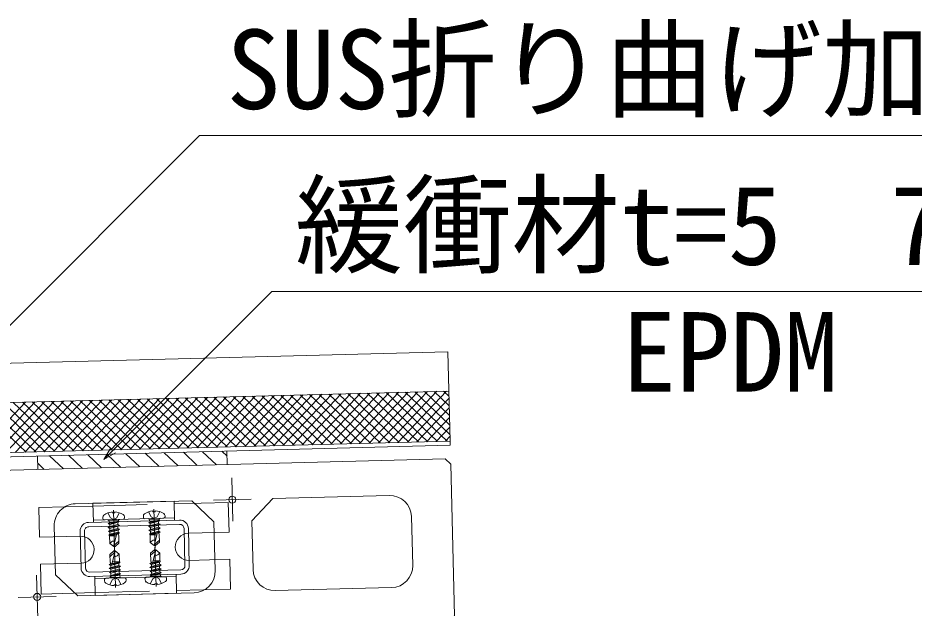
# Model space of a CAD drawing. Units: millimetres, scale not verified. Extents: x -1983 to 1977, y -1424 to 1384.
# Drawn here: x 938.9 to 1270, y 635.9 to 853.8 of the extents above; entities that cross this region are included whole.
import ezdxf
from ezdxf.enums import TextEntityAlignment as Align

# ---------------------------------------------------------------- set-up
doc = ezdxf.new("R2010")
doc.units = ezdxf.units.MM
doc.header["$LTSCALE"] = 10
doc.linetypes.add('CHAIN1', pattern=[8, 5, -1, 1, -1])
doc.linetypes.add('DASHED2', pattern=[3, 2, -1])
for name, color, linetype, lineweight in [('0-0', 2, 'Continuous', 18), ('0-2', 7, 'Continuous', 18), ('0-3', 4, 'Continuous', 18), ('0-9', 7, 'Continuous', 18)]:
    doc.layers.add(name, color=color, linetype=linetype, lineweight=lineweight)
doc.styles.add('ＭＳ ゴシック', font='')
doc.styles.get('ＭＳ ゴシック').set_extended_font_data('MS Gothic')

msp = doc.modelspace()

# ---------------------------------------------------------------- linework, layer by layer
at = {"layer": '0-0'}
for p, q in [((1096.73, 691.03), (500.93, 675.43)), ((1003.1, 675.57), (960.11, 674.45)), ((1003.1, 675.57), (1011.3, 667.79)), ((1033.09, 676.36), (1025.3, 668.15)), ((1033.09, 676.36), (1076.07, 677.48)), ((1084.28, 669.7), (1084.75, 651.7)), ((952.8, 648.25), (952.33, 666.24)), ((1011.3, 667.79), (1011.78, 649.79)), ((1025.3, 668.15), (1025.77, 650.16)), ((952.8, 648.25), (961, 640.46)), ((1076.96, 643.5), (1033.98, 642.37)), ((961, 640.46), (1003.99, 641.58))]:
    msp.add_line(p, q, dxfattribs=at)
at = {"layer": '0-0', "color": 4}
msp.add_line((1096.73, 691.03), (1098.78, 689.08), dxfattribs=at)
at = {"layer": '0-0', "color": 7, "linetype": 'CHAIN1'}
for p, q in [((1017.88, 683.96), (1018.3, 667.97)), ((1011.1, 675.78), (1025.09, 676.15)), ((945.8, 648.06), (946.22, 632.07)), ((939.01, 639.88), (953.01, 640.25))]:
    msp.add_line(p, q, dxfattribs=at)
at = {"layer": '0-0'}
msp.add_lwpolyline([(1098.78, 689.08), (1100.24, 633.1), (1098.3, 631.05)], dxfattribs=at)
at = {"layer": '0-0', "color": 7}
for centre in [(1018.09, 675.97), (946.01, 640.07)]:
    msp.add_circle(centre, 1.3, dxfattribs=at)
at = {"layer": '0-0'}
for centre, start, end in [((1076.28, 669.49), 1.5, 91.5), ((960.32, 666.45), 91.5, 181.5), ((1003.78, 649.58), 271.5, 1.5), ((1033.77, 650.37), 181.5, 271.5), ((1076.75, 651.49), 271.5, 1.5)]:
    msp.add_arc(centre, 8, start, end, dxfattribs=at)
at = {"layer": '0-2'}
for p, q in [((966.61, 674.62), (996.6, 675.4)), ((996.6, 675.4), (996.78, 668.41)), ((946.64, 673.09), (966.64, 673.62)), ((946.64, 673.09), (946.93, 662.1)), ((966.61, 674.62), (966.79, 667.62)), ((974.18, 672.1), (974.56, 657.62)), ((989.17, 672.49), (989.55, 658.01)), ((996.63, 674.4), (1016.62, 674.93)), ((1016.62, 674.93), (1016.91, 663.93)), ((966.77, 668.42), (996.76, 669.21)), ((970.25, 669.42), (970.26, 669.01)), ((972.13, 671.04), (973.11, 669.19)), ((976.28, 671.15), (975.4, 669.25)), ((978.25, 669.63), (978.26, 669.22)), ((985.24, 669.81), (985.25, 669.4)), ((992.76, 669.1), (985.77, 668.92)), ((987.12, 671.43), (988.1, 669.59)), ((991.28, 671.54), (990.39, 669.65)), ((993.24, 670.02), (993.25, 669.61)), ((998.58, 668.45), (964.99, 667.57)), ((998.62, 666.85), (965.04, 665.97)), ((977.77, 668.71), (970.77, 668.52)), ((976.22, 667.96), (972.24, 667.07)), ((972.24, 667.07), (972.71, 667.36)), ((972.24, 667.07), (972.8, 666.76)), ((976.4, 666.47), (972.27, 665.66)), ((972.27, 665.66), (972.82, 666)), ((972.27, 665.66), (972.84, 665.35)), ((972.44, 668.27), (972.71, 667.36)), ((976.05, 668.06), (972.71, 667.36)), ((972.8, 666.76), (975.94, 667.62)), ((972.8, 666.76), (972.82, 666)), ((975.83, 666.78), (972.82, 666)), ((972.84, 665.35), (975.85, 666.13)), ((975.94, 667.62), (975.82, 667.14)), ((975.82, 667.14), (975.83, 666.78)), ((976.4, 666.47), (975.83, 666.78)), ((976.4, 666.47), (975.85, 666.13)), ((975.85, 666.13), (975.87, 665.37)), ((976.23, 667.8), (975.94, 667.62)), ((976.22, 667.96), (976.05, 668.06)), ((991.22, 668.35), (987.23, 667.46)), ((987.23, 667.46), (987.7, 667.75)), ((987.23, 667.46), (987.8, 667.15)), ((991.4, 666.86), (987.27, 666.05)), ((987.27, 666.05), (987.82, 666.39)), ((987.27, 666.05), (987.84, 665.74)), ((991.43, 665.45), (987.3, 664.64)), ((987.43, 668.66), (987.7, 667.75)), ((991.04, 668.45), (987.7, 667.75)), ((987.8, 667.15), (990.94, 668.01)), ((987.8, 667.15), (987.82, 666.39)), ((990.83, 667.17), (987.82, 666.39)), ((987.84, 665.74), (990.85, 666.53)), ((987.84, 665.74), (987.86, 664.98)), ((990.87, 665.76), (987.86, 664.98)), ((990.94, 668.01), (990.82, 667.53)), ((990.82, 667.53), (990.83, 667.17)), ((991.4, 666.86), (990.83, 667.17)), ((991.4, 666.86), (990.85, 666.53)), ((990.85, 666.53), (990.87, 665.76)), ((991.43, 665.45), (990.87, 665.76)), ((991.43, 665.45), (990.88, 665.12)), ((991.22, 668.19), (990.94, 668.01)), ((991.22, 668.35), (991.04, 668.45)), ((946.93, 662.1), (961.93, 662.49)), ((962.24, 650.69), (961.88, 664.29)), ((963.83, 650.74), (963.48, 664.33)), ((976.44, 665.06), (972.31, 664.25)), ((972.31, 664.25), (972.86, 664.58)), ((972.31, 664.25), (972.88, 663.94)), ((975.44, 663.47), (972.6, 662.99)), ((975.42, 663.39), (972.6, 662.7)), ((972.6, 662.99), (972.87, 663.16)), ((972.6, 662.99), (972.6, 662.7)), ((972.6, 662.7), (972.74, 662.62)), ((975.25, 662.64), (972.73, 662.57)), ((972.73, 662.57), (972.74, 662.62)), ((972.73, 662.57), (972.8, 659.79)), ((975.37, 663.21), (972.74, 662.62)), ((972.84, 665.35), (972.86, 664.58)), ((975.87, 665.37), (972.86, 664.58)), ((972.87, 663.16), (972.89, 663.27)), ((972.88, 663.94), (975.89, 664.72)), ((972.88, 663.94), (972.89, 663.27)), ((975.25, 662.64), (974.51, 659.55)), ((975.69, 663.52), (976.48, 663.65)), ((975.73, 663.46), (976.48, 663.65)), ((975.83, 663.31), (975.99, 663.35)), ((976.44, 665.06), (975.87, 665.37)), ((976.44, 665.06), (975.89, 664.72)), ((976.48, 663.65), (975.91, 663.96)), ((976.48, 663.65), (975.99, 663.35)), ((975.99, 663.35), (976.13, 662.66)), ((976.13, 662.66), (976.2, 659.88)), ((987.3, 664.64), (987.86, 664.98)), ((987.3, 664.64), (987.87, 664.33)), ((990.44, 663.87), (987.59, 663.38)), ((987.59, 663.38), (987.86, 663.55)), ((987.59, 663.38), (987.6, 663.09)), ((990.41, 663.78), (987.6, 663.09)), ((987.6, 663.09), (987.73, 663.01)), ((990.24, 663.03), (987.72, 662.97)), ((987.72, 662.97), (987.73, 663.01)), ((987.72, 662.97), (987.8, 660.18)), ((990.37, 663.6), (987.73, 663.01)), ((987.86, 663.55), (987.89, 663.66)), ((987.87, 664.33), (990.88, 665.12)), ((987.87, 664.33), (987.89, 663.66)), ((990.24, 663.03), (989.5, 659.95)), ((990.68, 663.91), (991.47, 664.04)), ((990.72, 663.86), (991.47, 664.04)), ((990.82, 663.7), (990.98, 663.74)), ((991.47, 664.04), (990.9, 664.35)), ((991.47, 664.04), (990.98, 663.74)), ((990.98, 663.74), (991.12, 663.06)), ((991.12, 663.06), (991.19, 660.27)), ((1000.62, 651.7), (1000.27, 665.3)), ((1002.22, 651.74), (1001.87, 665.34)), ((1001.91, 663.54), (1016.91, 663.93)), ((974.28, 658.61), (972.8, 659.79)), ((976.18, 660.62), (974.38, 659.03)), ((976.2, 659.88), (974.78, 658.63)), ((989.28, 659.01), (987.8, 660.18)), ((989.78, 659.02), (989.28, 659.01)), ((991.18, 661.01), (989.38, 659.42)), ((991.19, 660.27), (989.78, 659.02)), ((972.91, 655.76), (974.32, 657.01)), ((972.98, 652.98), (972.91, 655.76)), ((972.93, 655.02), (974.72, 656.61)), ((973.86, 653), (974.6, 656.08)), ((974.78, 658.63), (974.28, 658.61)), ((974.32, 657.01), (974.82, 657.03)), ((974.93, 643.54), (974.55, 658.02)), ((974.82, 657.03), (976.31, 655.85)), ((976.38, 653.07), (976.31, 655.85)), ((987.9, 656.15), (989.32, 657.41)), ((987.97, 653.37), (987.9, 656.15)), ((987.92, 655.41), (989.72, 657)), ((988.85, 653.39), (989.59, 656.48)), ((989.32, 657.41), (989.82, 657.42)), ((989.92, 643.94), (989.54, 658.41)), ((989.82, 657.42), (991.3, 656.24)), ((991.37, 653.46), (991.3, 656.24)), ((947.19, 652.1), (962.19, 652.49)), ((972.63, 651.99), (973.12, 652.29)), ((973.12, 652.29), (972.98, 652.98)), ((973.28, 652.33), (973.12, 652.29)), ((973.67, 652.17), (976.51, 652.65)), ((973.69, 652.25), (976.5, 652.94)), ((973.73, 652.43), (976.37, 653.02)), ((973.86, 653), (976.38, 653.07)), ((976.24, 652.48), (976.21, 652.37)), ((976.23, 651.7), (976.21, 652.37)), ((976.51, 652.65), (976.24, 652.48)), ((976.38, 653.07), (976.37, 653.02)), ((976.5, 652.94), (976.37, 653.02)), ((976.51, 652.65), (976.5, 652.94)), ((987.62, 652.38), (988.11, 652.68)), ((988.38, 652.57), (987.62, 652.38)), ((988.41, 652.52), (987.62, 652.38)), ((987.62, 652.38), (988.19, 652.07)), ((988.11, 652.68), (987.97, 653.37)), ((988.28, 652.72), (988.11, 652.68)), ((988.66, 652.56), (991.5, 653.04)), ((988.69, 652.64), (991.5, 653.34)), ((988.73, 652.83), (991.36, 653.41)), ((988.85, 653.39), (991.37, 653.46)), ((991.23, 652.88), (991.21, 652.76)), ((991.22, 652.09), (991.21, 652.76)), ((991.5, 653.04), (991.23, 652.88)), ((991.37, 653.46), (991.36, 653.41)), ((991.5, 653.34), (991.36, 653.41)), ((991.5, 653.04), (991.5, 653.34)), ((1002.17, 653.54), (1017.17, 653.93)), ((1017.17, 653.93), (1017.46, 642.94)), ((947.19, 652.1), (947.48, 641.11)), ((965.48, 649.18), (999.06, 650.06)), ((973.38, 652.17), (972.63, 651.99)), ((973.42, 652.12), (972.63, 651.99)), ((972.63, 651.99), (973.2, 651.68)), ((972.67, 650.58), (976.8, 651.39)), ((972.67, 650.58), (973.22, 650.92)), ((972.67, 650.58), (973.24, 650.27)), ((972.7, 649.17), (976.83, 649.98)), ((972.7, 649.17), (973.26, 649.51)), ((972.7, 649.17), (973.27, 648.86)), ((976.3, 648.88), (973.17, 648.02)), ((976.23, 651.7), (973.22, 650.92)), ((973.24, 650.27), (976.25, 651.06)), ((973.26, 649.51), (973.24, 650.27)), ((976.27, 650.29), (973.26, 649.51)), ((973.27, 648.86), (976.28, 649.64)), ((976.8, 651.39), (976.23, 651.7)), ((976.8, 651.39), (976.25, 651.06)), ((976.27, 650.29), (976.25, 651.06)), ((976.83, 649.98), (976.27, 650.29)), ((976.83, 649.98), (976.28, 649.64)), ((976.3, 648.88), (976.28, 649.64)), ((976.87, 648.57), (976.3, 648.88)), ((987.66, 650.97), (991.79, 651.79)), ((987.66, 650.97), (988.21, 651.31)), ((987.66, 650.97), (988.23, 650.66)), ((987.7, 649.56), (991.83, 650.37)), ((987.7, 649.56), (988.25, 649.9)), ((987.7, 649.56), (988.27, 649.25)), ((987.88, 648.07), (991.87, 648.96)), ((991.3, 649.27), (988.16, 648.41)), ((988.16, 648.41), (988.28, 648.9)), ((991.22, 652.09), (988.21, 651.31)), ((988.23, 650.66), (991.24, 651.45)), ((988.25, 649.9), (988.23, 650.66)), ((991.26, 650.68), (988.25, 649.9)), ((988.27, 649.25), (991.28, 650.04)), ((988.28, 648.9), (988.27, 649.25)), ((991.79, 651.79), (991.22, 652.09)), ((991.79, 651.79), (991.24, 651.45)), ((991.26, 650.68), (991.24, 651.45)), ((991.83, 650.37), (991.26, 650.68)), ((991.83, 650.37), (991.28, 650.04)), ((991.3, 649.27), (991.28, 650.04)), ((991.87, 648.96), (991.3, 649.27)), ((991.87, 648.96), (991.39, 648.68)), ((965.52, 647.58), (999.11, 648.46)), ((967.32, 647.63), (967.5, 640.63)), ((967.34, 646.83), (997.33, 647.61)), ((970.86, 646.01), (970.85, 646.42)), ((971.34, 646.93), (978.33, 647.12)), ((972.82, 644.49), (973.71, 646.38)), ((972.88, 647.68), (976.87, 648.57)), ((972.88, 647.84), (973.17, 648.02)), ((972.88, 647.68), (973.06, 647.58)), ((973.06, 647.58), (976.4, 648.28)), ((973.17, 648.02), (973.28, 648.5)), ((973.28, 648.5), (973.27, 648.86)), ((976.98, 644.6), (976, 646.44)), ((976.87, 648.57), (976.4, 648.28)), ((976.67, 647.37), (976.4, 648.28)), ((978.86, 646.22), (978.85, 646.63)), ((985.86, 646.4), (985.85, 646.81)), ((986.33, 647.32), (993.33, 647.51)), ((987.82, 644.88), (988.7, 646.78)), ((987.87, 648.24), (988.16, 648.41)), ((987.88, 648.07), (988.06, 647.98)), ((988.06, 647.98), (991.39, 648.68)), ((991.97, 644.99), (990.99, 646.84)), ((991.66, 647.76), (991.39, 648.68)), ((993.85, 646.61), (993.84, 647.02)), ((997.31, 648.41), (997.49, 641.41)), ((997.46, 642.41), (1017.46, 642.94)), ((947.48, 641.11), (967.47, 641.63)), ((967.5, 640.63), (997.49, 641.41))]:
    msp.add_line(p, q, dxfattribs=at)
at = {"layer": '0-2', "linetype": 'DASHED2'}
for p, q in [((966.64, 673.62), (996.63, 674.4)), ((967.47, 641.63), (997.46, 642.41))]:
    msp.add_line(p, q, dxfattribs=at)
at = {"layer": '0-2'}
for points in [[(975.4, 669.25), (974.27, 668.62), (973.11, 669.19)], [(973.72, 671.4), (973.75, 671.08), (974.66, 671.11), (974.67, 671.43)], [(987.43, 668.66), (991.11, 668.76), (991.04, 668.45)], [(990.39, 669.65), (989.27, 669.01), (988.1, 669.59)], [(988.72, 671.8), (988.75, 671.48), (989.65, 671.5), (989.66, 671.82)], [(976.22, 667.96), (976.23, 667.8), (972.24, 667.07)], [(972.44, 668.27), (976.12, 668.36), (976.05, 668.06)], [(991.22, 668.35), (991.22, 668.19), (987.23, 667.46)], [(975.89, 664.72), (975.91, 663.96), (972.87, 663.16)], [(976.13, 662.66), (976, 662.98), (975.83, 663.3), (975.67, 663.54), (975.54, 663.64), (975.46, 663.54), (975.39, 663.29), (975.32, 662.96), (975.25, 662.64)], [(990.88, 665.12), (990.9, 664.35), (987.86, 663.55)], [(991.12, 663.06), (990.99, 663.38), (990.83, 663.69), (990.66, 663.94), (990.54, 664.03), (990.46, 663.93), (990.39, 663.68), (990.32, 663.36), (990.24, 663.03)], [(972.8, 659.79), (973.17, 660.11), (973.53, 660.38), (973.85, 660.58), (974.12, 660.67), (974.31, 660.61), (974.42, 660.46), (974.47, 660.22), (974.5, 659.91), (974.51, 659.56)], [(974.53, 658.62), (974.48, 658.72), (974.44, 658.82), (974.4, 658.93), (974.38, 659.03), (974.39, 659.16), (974.41, 659.29), (974.46, 659.42), (974.51, 659.56)], [(987.8, 660.18), (988.17, 660.5), (988.52, 660.77), (988.84, 660.97), (989.11, 661.06), (989.31, 661.01), (989.41, 660.85), (989.47, 660.61), (989.49, 660.31), (989.5, 659.95)], [(989.53, 659.01), (989.48, 659.11), (989.43, 659.22), (989.4, 659.32), (989.38, 659.42), (989.38, 659.55), (989.41, 659.68), (989.45, 659.82), (989.5, 659.95)], [(974.57, 657.02), (974.62, 656.92), (974.67, 656.82), (974.7, 656.71), (974.72, 656.61), (974.72, 656.48), (974.69, 656.35), (974.65, 656.22), (974.6, 656.08)], [(976.31, 655.85), (975.93, 655.53), (975.58, 655.26), (975.26, 655.06), (974.99, 654.97), (974.79, 655.03), (974.69, 655.18), (974.63, 655.42), (974.61, 655.73), (974.6, 656.08)], [(989.57, 657.41), (989.62, 657.31), (989.66, 657.21), (989.7, 657.11), (989.72, 657), (989.72, 656.87), (989.69, 656.74), (989.64, 656.61), (989.59, 656.48)], [(991.3, 656.24), (990.93, 655.92), (990.57, 655.65), (990.25, 655.45), (989.99, 655.37), (989.79, 655.42), (989.68, 655.58), (989.63, 655.81), (989.6, 656.12), (989.59, 656.48)], [(972.98, 652.98), (973.11, 652.66), (973.28, 652.34), (973.44, 652.1), (973.56, 652), (973.64, 652.1), (973.71, 652.35), (973.78, 652.67), (973.86, 653)], [(973.22, 650.92), (973.2, 651.68), (976.24, 652.48)], [(987.97, 653.37), (988.1, 653.05), (988.27, 652.73), (988.44, 652.49), (988.56, 652.39), (988.64, 652.5), (988.71, 652.74), (988.78, 653.07), (988.85, 653.39)], [(988.21, 651.31), (988.19, 652.07), (991.23, 652.88)], [(987.88, 648.07), (987.87, 648.24), (991.87, 648.96)], [(972.88, 647.68), (972.88, 647.84), (976.87, 648.57)], [(976.67, 647.37), (972.99, 647.28), (973.06, 647.58)], [(973.71, 646.38), (974.84, 647.02), (976, 646.44)], [(991.66, 647.76), (987.98, 647.67), (988.06, 647.98)], [(988.7, 646.78), (989.83, 647.42), (990.99, 646.84)], [(975.38, 644.23), (975.35, 644.56), (974.45, 644.53), (974.44, 644.21)], [(990.38, 644.63), (990.35, 644.95), (989.44, 644.92), (989.43, 644.6)]]:
    msp.add_lwpolyline(points, dxfattribs=at)
for centre, radius, start, end in [((971.25, 669.47), 1, 124.5557, 181.5), ((970.76, 669.02), 0.5, 181.5, 271.5), ((974.37, 664.94), 6.5, 95.668, 124.5557), ((974.37, 664.94), 6.5, 58.4443, 87.332), ((977.25, 669.62), 1, 1.5, 58.4443), ((977.76, 669.21), 0.5, 271.5, 1.5), ((986.24, 669.86), 1, 124.5557, 181.5), ((985.75, 669.42), 0.5, 181.5, 271.5), ((989.36, 665.33), 6.5, 95.668, 124.5557), ((986.98, 668.45), 0.5, 25.0782, 91.5), ((989.36, 665.33), 6.5, 58.4443, 87.332), ((991.58, 668.57), 0.5, 91.5, 157.9218), ((992.24, 670.02), 1, 1.5, 58.4443), ((992.75, 669.6), 0.5, 271.5, 1.5), ((965.08, 664.37), 3.2, 91.5, 181.5), ((965.08, 664.37), 1.6, 91.5, 181.5), ((971.98, 668.06), 0.5, 25.0782, 91.5), ((976.58, 668.18), 0.5, 91.5, 157.9218), ((998.67, 665.25), 3.2, 1.5, 91.5), ((998.67, 665.25), 1.6, 1.5, 91.5), ((962.06, 657.49), 5, 271.5, 91.5), ((1002.04, 658.54), 5, 91.5, 271.5), ((965.43, 650.78), 3.2, 181.5, 271.5), ((965.43, 650.78), 1.6, 181.5, 271.5), ((999.02, 651.66), 1.6, 271.5, 1.5), ((999.02, 651.66), 3.2, 271.5, 1.5), ((971.35, 646.43), 0.5, 91.5, 181.5), ((971.86, 646.02), 1, 181.5, 238.4443), ((972.52, 647.46), 0.5, 271.5, 337.9218), ((977.12, 647.58), 0.5, 205.0782, 271.5), ((978.35, 646.62), 0.5, 1.5, 91.5), ((977.86, 646.17), 1, 304.5557, 1.5), ((986.34, 646.82), 0.5, 91.5, 181.5), ((986.86, 646.41), 1, 181.5, 238.4443), ((987.52, 647.86), 0.5, 271.5, 337.9218), ((989.73, 651.1), 6.5, 275.668, 304.5557), ((992.12, 647.98), 0.5, 205.0782, 271.5), ((993.34, 647.01), 0.5, 1.5, 91.5), ((992.85, 646.57), 1, 304.5557, 1.5), ((974.74, 650.7), 6.5, 238.4443, 267.332), ((974.74, 650.7), 6.5, 275.668, 304.5557), ((989.73, 651.1), 6.5, 238.4443, 267.332)]:
    msp.add_arc(centre, radius, start, end, dxfattribs=at)
at = {"layer": '0-3', "color": 7}
for p, q in [((497.9, 714.86), (1097.69, 730.57)), ((1098.55, 697.58), (1097.69, 730.57)), ((1098.55, 697.58), (498.76, 681.87)), ((1098.59, 696.08), (498.8, 680.37))]:
    msp.add_line(p, q, dxfattribs=at)
at = {"layer": '0-3'}
for p, q in [((498.28, 700.37), (1098.07, 716.07)), ((1043.89, 696.15), (1061.9, 715.13)), ((1047.43, 696.24), (1065.44, 715.22)), ((1050.96, 696.33), (1068.97, 715.31)), ((1054.5, 696.43), (1072.51, 715.4)), ((1058.03, 696.52), (1076.04, 715.5)), ((1060.81, 715.1), (1079.79, 697.09)), ((1061.57, 696.61), (1079.57, 715.59)), ((1064.35, 715.19), (1083.32, 697.18)), ((1065.1, 696.7), (1083.11, 715.68)), ((1067.88, 715.28), (1086.86, 697.27)), ((1068.63, 696.8), (1086.64, 715.77)), ((1071.42, 715.38), (1090.39, 697.37)), ((1072.17, 696.89), (1090.18, 715.87)), ((1074.95, 715.47), (1093.93, 697.46)), ((1075.7, 696.98), (1093.71, 715.96)), ((1078.48, 715.56), (1097.46, 697.55)), ((1079.24, 697.07), (1097.25, 716.05)), ((1082.02, 715.65), (1098.49, 700.02)), ((1085.55, 715.75), (1098.4, 703.56)), ((1089.09, 715.84), (1098.31, 707.09)), ((1092.62, 715.93), (1098.21, 710.62)), ((1096.16, 716.02), (1098.12, 714.16)), ((923.73, 693), (941.74, 711.98)), ((927.26, 693.09), (945.27, 712.07)), ((930.8, 693.19), (948.8, 712.16)), ((934.33, 693.28), (952.34, 712.26)), ((937.11, 711.86), (956.09, 693.85)), ((937.86, 693.37), (955.87, 712.35)), ((940.65, 711.95), (959.62, 693.94)), ((941.4, 693.46), (959.41, 712.44)), ((944.18, 712.04), (963.16, 694.03)), ((944.93, 693.56), (962.94, 712.53)), ((947.71, 712.14), (966.69, 694.13)), ((948.47, 693.65), (966.48, 712.63)), ((951.25, 712.23), (970.23, 694.22)), ((952, 693.74), (970.01, 712.72)), ((954.78, 712.32), (973.76, 694.31)), ((955.54, 693.83), (973.55, 712.81)), ((958.32, 712.41), (977.3, 694.4)), ((959.07, 693.93), (977.08, 712.9)), ((961.85, 712.51), (980.83, 694.5)), ((962.6, 694.02), (980.61, 713)), ((965.39, 712.6), (984.36, 694.59)), ((966.14, 694.11), (984.15, 713.09)), ((968.92, 712.69), (987.9, 694.68)), ((969.67, 694.2), (987.68, 713.18)), ((972.45, 712.78), (991.43, 694.77)), ((973.21, 694.3), (991.22, 713.27)), ((975.99, 712.88), (994.97, 694.87)), ((976.74, 694.39), (994.75, 713.37)), ((979.52, 712.97), (998.5, 694.96)), ((980.28, 694.48), (998.29, 713.46)), ((983.06, 713.06), (1002.04, 695.05)), ((983.81, 694.57), (1001.82, 713.55)), ((986.59, 713.15), (1005.57, 695.14)), ((987.34, 694.67), (1005.35, 713.65)), ((990.13, 713.25), (1009.1, 695.24)), ((990.88, 694.76), (1008.89, 713.74)), ((993.66, 713.34), (1012.64, 695.33)), ((994.41, 694.85), (1012.42, 713.83)), ((997.19, 713.43), (1016.17, 695.42)), ((997.95, 694.94), (1015.96, 713.92)), ((1000.73, 713.52), (1019.71, 695.51)), ((1001.48, 695.04), (1019.49, 714.02)), ((1004.26, 713.62), (1023.24, 695.61)), ((1005.02, 695.13), (1023.03, 714.11)), ((1007.8, 713.71), (1026.78, 695.7)), ((1008.55, 695.22), (1026.56, 714.2)), ((1011.33, 713.8), (1030.31, 695.79)), ((1012.08, 695.32), (1030.09, 714.29)), ((1014.87, 713.89), (1033.84, 695.88)), ((1015.62, 695.41), (1033.63, 714.39)), ((1018.4, 713.99), (1037.38, 695.98)), ((1019.15, 695.5), (1037.16, 714.48)), ((1021.94, 714.08), (1040.91, 696.07)), ((1022.69, 695.59), (1040.7, 714.57)), ((1025.47, 714.17), (1044.45, 696.16)), ((1026.22, 695.69), (1044.23, 714.66)), ((1029, 714.26), (1047.98, 696.26)), ((1029.76, 695.78), (1047.77, 714.76)), ((1032.54, 714.36), (1051.52, 696.35)), ((1033.29, 695.87), (1051.3, 714.85)), ((1036.07, 714.45), (1055.05, 696.44)), ((1036.83, 695.96), (1054.83, 714.94)), ((1039.61, 714.54), (1058.58, 696.53)), ((1040.36, 696.06), (1058.37, 715.03)), ((1043.14, 714.63), (1062.12, 696.63)), ((1046.68, 714.73), (1065.65, 696.72)), ((1050.21, 714.82), (1069.19, 696.81)), ((1053.74, 714.91), (1072.72, 696.9)), ((1057.28, 715), (1076.26, 697)), ((1082.77, 697.17), (1098.14, 713.36)), ((922.97, 711.49), (941.95, 693.48)), ((926.51, 711.58), (945.49, 693.57)), ((930.04, 711.67), (949.02, 693.66)), ((933.58, 711.77), (952.55, 693.76)), ((1086.31, 697.26), (1098.23, 709.83)), ((1089.84, 697.35), (1098.33, 706.29)), ((1093.37, 697.44), (1098.42, 702.76)), ((1096.91, 697.54), (1098.51, 699.23)), ((1098.59, 696.08), (1098.55, 697.58)), ((946.15, 692.09), (946.28, 687.09)), ((950.56, 692.2), (955.69, 687.34)), ((957.63, 692.39), (962.76, 687.52)), ((964.7, 692.57), (969.83, 687.71)), ((971.77, 692.76), (976.89, 687.89)), ((978.83, 692.94), (983.96, 688.08)), ((985.9, 693.13), (991.03, 688.26)), ((992.97, 693.31), (998.1, 688.45)), ((1000.04, 693.5), (1005.17, 688.63)), ((1007.11, 693.68), (1012.24, 688.82)), ((1014.18, 693.87), (1016.17, 691.98)), ((1016.12, 693.92), (1016.25, 688.92)), ((946.22, 689.43), (948.62, 687.15))]:
    msp.add_line(p, q, dxfattribs=at)
at = {"layer": '0-9'}
for p, q in [((916.09, 720.55), (1005.96, 810.42)), ((1421.45, 810.42), (1005.96, 810.42)), ((970.67, 690.77), (1032.76, 752.86)), ((1032.76, 752.86), (1403.46, 752.86))]:
    msp.add_line(p, q, dxfattribs=at)
at = {"layer": '0-9', "color": 4}
for q in [(973.17, 695.1), (975, 693.27)]:
    msp.add_line((970.67, 690.77), q, dxfattribs=at)

# ---------------------------------------------------------------- texts
at = {"layer": '0-0', "color": 7, "style": 'ＭＳ ゴシック'}
msp.add_text('EPDM', height=29.33, dxfattribs=at).set_placement((1162.07, 707.06), align=Align.BOTTOM_LEFT)
at = {"layer": '0-9', "style": 'ＭＳ ゴシック'}
for s, p in [('SUS折り曲げ加工t=1.5', (1015.96, 811.42)), ('緩衝材t=5\u300070×70', (1041.26, 753.86))]:
    msp.add_text(s, height=29.33, dxfattribs=at).set_placement(p, align=Align.BOTTOM_LEFT)

doc.saveas('drawing.dxf')
